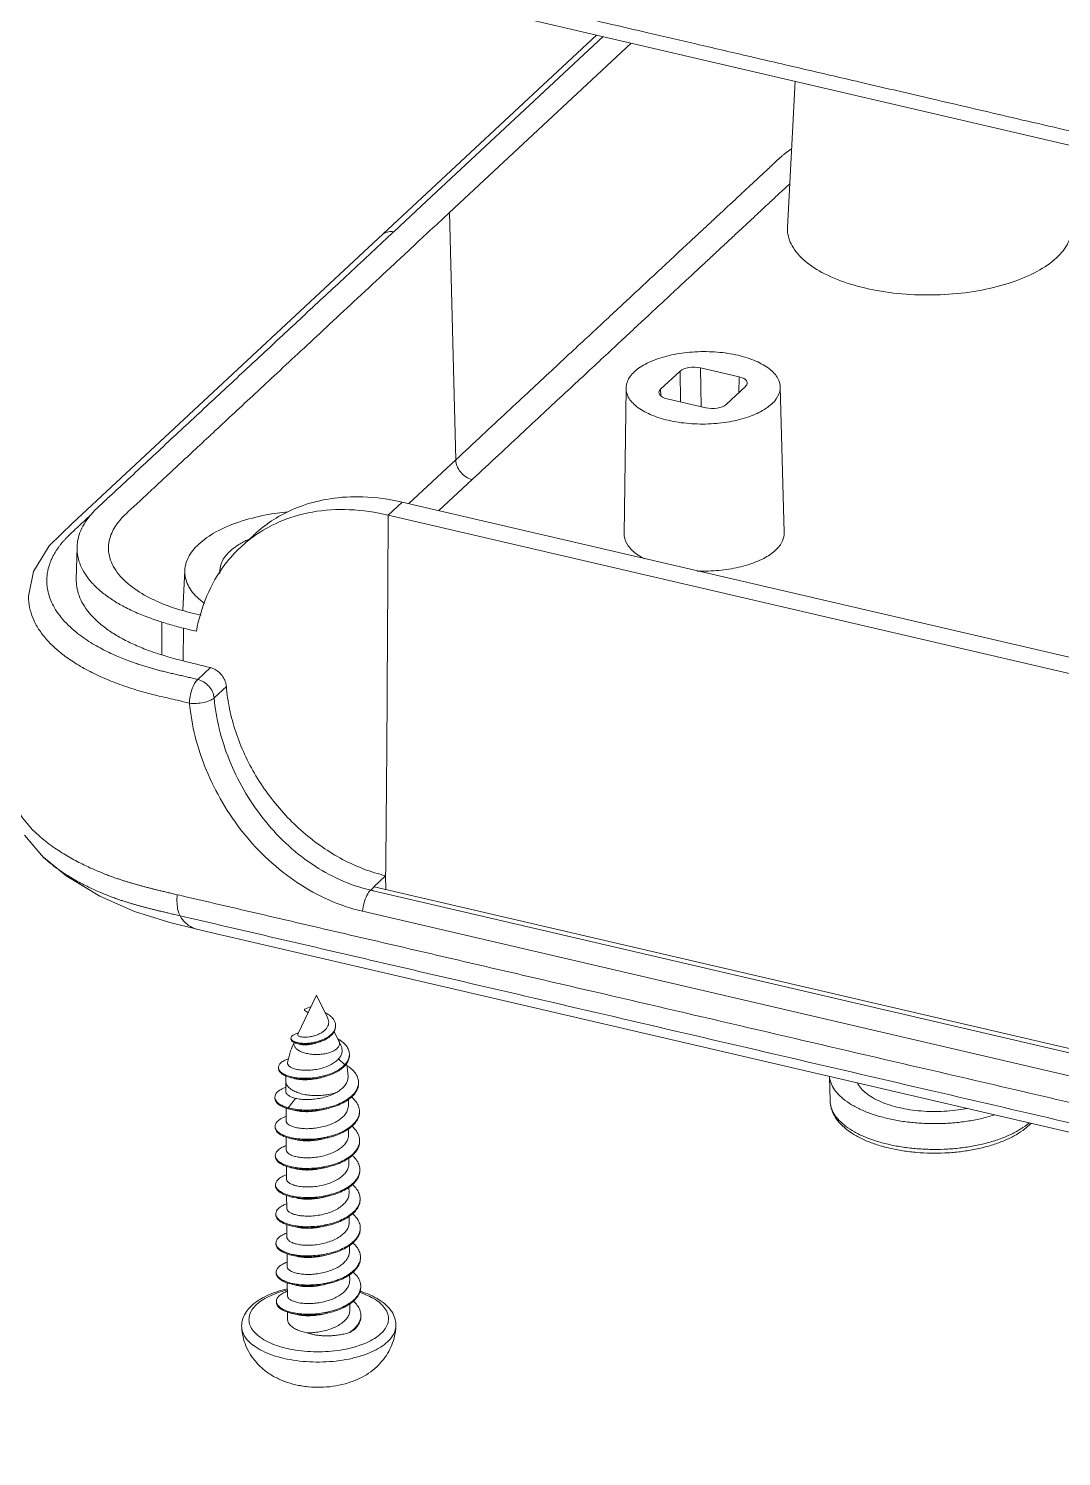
# Model space of a CAD drawing. Header units: millimetres. Extents: x 1204 to 1781, y 423 to 610.
# Drawn here: x 1312.79 to 1328.82, y 441.97 to 464.15 of the extents above; entities that cross this region are included whole.
import ezdxf

# ---------------------------------------------------------------- set-up
doc = ezdxf.new("R2010")
doc.units = ezdxf.units.MM
doc.layers.add('from', color=7, linetype='Continuous', lineweight=13)

# ---------------------------------------------------------------- blocks, each defined once
blk = doc.blocks.new('*u6')
at = {"color": 7, "linetype": 'Continuous'}
for p, q in [((-64.237, 62.803), (-5.198, 49.055)), ((-53.921, 60.401), (-68.197, 47.095)), ((-53.739, 60.359), (-58.688, 55.745)), ((-57.925, 55.568), (-52.975, 60.181)), ((-48.513, 59.142), (-48.72, 55.159)), ((-59.435, 55.049), (-58.688, 55.745)), ((-57.758, 48.824), (-57.925, 55.568)), ((-59.653, 54.846), (-59.468, 55.018)), ((-59.468, 55.018), (-59.435, 55.049)), ((-52.178, 50.747), (-51.645, 51.243)), ((-51.632, 50.403), (-51.645, 51.243)), ((-51.092, 51.331), (-50.042, 51.087)), ((-51.075, 50.273), (-51.092, 51.331)), ((-50.051, 50.652), (-50.042, 51.087)), ((-53.169, 46.809), (-53.119, 50.782)), ((-52.172, 50.574), (-52.178, 50.747)), ((-49.862, 50.828), (-50.394, 50.332)), ((-48.813, 46.841), (-48.92, 50.812)), ((-50.947, 50.244), (-51.997, 50.488)), ((-59.036, 47.633), (-57.758, 48.824)), ((-58.216, 47.441), (-57.309, 48.287)), ((-59.215, 47.674), (-59.596, 47.32)), ((-7.494, 35.63), (-59.215, 47.674)), ((-68.197, 47.095), (-68.827, 46.483)), ((-59.596, 47.32), (-7.874, 35.276)), ((-63.613, 46.446), (-63.251, 46.783)), ((-68.827, 46.483), (-69.258, 45.784)), ((-68.071, 46.445), (-68.091, 45.562)), ((-69.258, 45.784), (-69.392, 45.109)), ((-65.192, 44.723), (-65.135, 45.82)), ((-69.392, 45.108), (-69.392, 45.109)), ((-65.764, 43.511), (-65.758, 44.405)), ((-65.181, 43.346), (-65.174, 44.239)), ((-64.785, 42.842), (-64.439, 43.164)), ((-64.338, 42.337), (-64.004, 42.648)), ((-69.502, 38.597), (-68.984, 37.993)), ((-68.984, 37.993), (-68.985, 37.994)), ((-68.985, 37.994), (-68.364, 37.487)), ((-68.364, 37.487), (-67.447, 36.932)), ((-59.99, 37.191), (-59.667, 37.492)), ((-59.667, 37.492), (-59.66, 37.115)), ((-59.978, 37.189), (-60.074, 37.1)), ((-60.015, 37.086), (-60.074, 37.1)), ((-60.003, 37.083), (-60.015, 37.086)), ((-8.352, 25.056), (-60.003, 37.083)), ((-8.257, 25.145), (-59.978, 37.189)), ((-67.447, 36.932), (-66.505, 36.518)), ((-66.505, 36.518), (-65.546, 36.218)), ((-65.546, 36.218), (-64.813, 36.038)), ((-8.573, 24.479), (-60.294, 36.523)), ((-64.814, 36.038), (-3.1, 21.667)), ((-62.056, 33.172), (-61.553, 34.237)), ((-61.699, 33.926), (-61.879, 33.855)), ((-61.879, 33.855), (-61.879, 33.828)), ((-61.245, 33.609), (-61.553, 34.237)), ((-61.879, 33.828), (-61.777, 33.76)), ((-60.937, 32.982), (-61.068, 33.248)), ((-62.247, 33.065), (-62.246, 33.038)), ((-60.875, 32.844), (-60.937, 32.982)), ((-60.949, 32.501), (-60.777, 32.342)), ((-60.777, 32.342), (-60.776, 32.316)), ((-47.563, 31.357), (-47.581, 32.025)), ((-62.384, 31.611), (-62.386, 31.893)), ((-62.378, 30.816), (-62.38, 31.164)), ((-62.117, 31.425), (-62.321, 31.168)), ((-62.321, 31.168), (-62.321, 31.142)), ((-62.321, 31.142), (-62.236, 31.121)), ((-60.681, 31.226), (-60.682, 31.395)), ((-62.128, 31.096), (-62.114, 31.093)), ((-62.372, 30.022), (-62.375, 30.369)), ((-60.675, 30.431), (-60.676, 30.59)), ((-62.366, 29.228), (-62.369, 29.574)), ((-60.669, 29.637), (-60.671, 29.797)), ((-60.664, 28.843), (-60.665, 29.004)), ((-62.361, 28.433), (-62.363, 28.778)), ((-60.658, 28.048), (-60.659, 28.21)), ((-62.355, 27.639), (-62.357, 27.985)), ((-62.212, 27.943), (-62.171, 27.935)), ((-62.097, 27.917), (-61.997, 27.898)), ((-60.652, 27.254), (-60.653, 27.413)), ((-62.349, 26.844), (-62.352, 27.192)), ((-60.646, 26.46), (-60.648, 26.62)), ((-62.343, 26.05), (-62.346, 26.396)), ((-60.641, 25.665), (-60.642, 25.827)), ((-62.339, 25.405), (-62.34, 25.602)), ((-62.123, 23.623), (-62.043, 23.605)), ((-61.784, 23.567), (-61.768, 23.565))]:
    blk.add_line(p, q, dxfattribs=at)
for centre, radius, start, end in [((-61.128, 43.785), 3.641, 125.3945, 132.9954), ((-62.517, 44.661), 2.18, 117.8226, 121.6792), ((-62.34, 44.331), 2.555, 114.6257, 117.8664), ((-87.358, -47.734), 94.61, 76.21867, 76.43923), ((-89.268, -56.45), 102.662, 76.00435, 76.4305), ((-61.86, 32.483), 0.746, 103.916, 105.9081), ((-61.293, 33.409), 0.263, 353.7759, 0.4466), ((-61.468, 32.171), 1.009, 56.7616, 60.4837), ((-61.253, 32.782), 0.648, 315.7344, 317.2738), ((-61.232, 32.737), 0.621, 317.269, 319.2281), ((-63.202, 31.888), 2.516, 3.0777, 11.0499), ((-60.993, 32.623), 0.34, 355.9211, 0.3635), ((-59.863, 31.911), 2.523, 177.2427, 180.4133), ((-61.948, 33.225), 1.247, 256.9768, 257.3746), ((-61.931, 33.307), 1.331, 257.3982, 260.2354), ((-61.828, 33.859), 1.882, 284.4451, 285.172), ((-60.776, 31.857), 0.372, 356.4598, 0.4842), ((-62.541, 31.455), 0.141, 179.9163, 190.192), ((-61.967, 32.381), 1.288, 253.6566, 254.0673), ((-61.967, 32.409), 1.29, 254.0663, 254.3257), ((-61.94, 32.51), 1.394, 254.3709, 257.9668), ((-61.801, 33.446), 2.338, 280.6508, 283.0327), ((-60.773, 31.073), 0.393, 356.5035, 0.3308), ((-61.875, 31.991), 1.677, 257.9586, 261.9893), ((-61.792, 32.668), 2.355, 280.5205, 282.9984), ((-61.846, 32.179), 1.867, 261.9238, 262.0977), ((-60.769, 30.278), 0.395, 356.5655, 0.3872), ((-61.785, 31.872), 2.353, 280.504, 282.9866), ((-61.869, 31.195), 1.674, 257.9323, 261.9656), ((-60.757, 29.483), 0.388, 353.1751, 0.4798), ((-61.861, 30.412), 1.687, 258.0358, 261.9285), ((-61.78, 31.081), 2.358, 280.4923, 282.9701), ((-60.744, 28.689), 0.381, 356.5531, 0.5015), ((-61.848, 29.665), 1.734, 259.2563, 261.8737), ((-61.778, 30.306), 2.376, 280.5581, 282.9485), ((-60.743, 27.895), 0.386, 356.4771, 0.3525), ((-61.77, 29.497), 2.362, 280.533, 282.9422), ((-60.746, 27.101), 0.395, 356.5643, 0.3871), ((-62.485, 26.691), 0.163, 180.7249, 198.2109), ((-61.875, 27.876), 1.53, 257.1649, 257.8745), ((-61.846, 28.019), 1.676, 257.9282, 261.956), ((-61.762, 28.694), 2.354, 280.5014, 282.9837), ((-60.727, 26.305), 0.382, 356.2707, 0.5018), ((-61.838, 27.235), 1.687, 258.0185, 261.9064), ((-61.761, 27.922), 2.375, 280.5567, 282.9483), ((-60.727, 25.512), 0.388, 356.4786, 0.3409), ((-63.132, 25.213), 0.455, 183.193, 187.701), ((-61.545, 26.466), 1.451, 256.9103, 259.4785), ((-61.085, 25.745), 0.822, 314.0059, 314.2663), ((-61.695, 27.429), 2.894, 253.1777, 256.9398), ((-61.58, 25.964), 2.404, 249.813, 256.96)]:
    blk.add_arc(centre, radius, start, end, dxfattribs=at)
for centre, major_axis, ratio, start_param, end_param in [((-51.278, 51.158), (0.412, 0.003), 0.470141, 1.098141, 2.668633), ((-50.229, 50.914), (0.412, 0.003), 0.469909, 5.810251, 7.380743), ((-51.811, 50.662), (0.412, 0.003), 0.469909, 2.668658, 4.23915), ((-50.761, 50.417), (0.412, 0.003), 0.470141, -2.043451, -0.47296), ((-60.07, 41.547), (-3.504, 3.568), 0.773243, -4.027639, -4.02502)]:
    blk.add_ellipse(centre, major_axis=major_axis, ratio=ratio, start_param=start_param, end_param=end_param, dxfattribs=at)
for points, start_tangent, end_tangent in [([(-35.278, 56.446), (-37.942, 57.067), (-40.464, 57.654), (-42.745, 58.185), (-44.791, 58.662), (-46.636, 59.091), (-48.309, 59.481), (-49.83, 59.835), (-51.218, 60.158), (-52.487, 60.454), (-53.65, 60.725), (-54.717, 60.973), (-55.699, 61.202), (-56.603, 61.412), (-57.437, 61.607), (-58.205, 61.785), (-58.915, 61.951), (-59.571, 62.104), (-60.18, 62.245), (-60.746, 62.377), (-61.273, 62.5), (-61.763, 62.614), (-62.218, 62.72), (-62.639, 62.818), (-63.03, 62.909), (-63.395, 62.994), (-63.734, 63.073), (-64.048, 63.146), (-64.338, 63.213), (-64.604, 63.276), (-64.85, 63.333), (-65.08, 63.386), (-65.294, 63.436), (-65.497, 63.483), (-65.69, 63.528), (-65.87, 63.57), (-66.038, 63.609), (-66.194, 63.646), (-66.345, 63.681), (-66.497, 63.716), (-66.652, 63.752), (-66.809, 63.789), (-66.968, 63.827), (-67.131, 63.867), (-67.294, 63.91), (-67.45, 63.953), (-67.601, 63.997), (-67.753, 64.044), (-67.91, 64.094), (-68.08, 64.151), (-68.27, 64.219), (-68.482, 64.3), (-68.715, 64.395), (-68.966, 64.506), (-69.228, 64.633), (-69.497, 64.776), (-69.774, 64.94), (-70.06, 65.13), (-70.351, 65.352), (-70.636, 65.608), (-70.89, 65.888), (-71.091, 66.165), (-71.235, 66.424), (-71.333, 66.662), (-71.363, 66.757)], (-0.973942, 0.226795), (-0.27907, 0.960271)), ([(-57.758, 48.824), (-57.03, 49.503), (-56.355, 50.132), (-55.729, 50.715), (-55.151, 51.254), (-54.615, 51.754), (-54.117, 52.217), (-53.655, 52.648), (-53.225, 53.048), (-52.828, 53.419), (-52.458, 53.763), (-52.115, 54.083), (-51.798, 54.379), (-51.504, 54.653), (-51.231, 54.908), (-50.973, 55.148), (-50.718, 55.386), (-50.474, 55.613), (-50.251, 55.821), (-50.05, 56.008), (-49.874, 56.172), (-49.718, 56.318), (-49.578, 56.448), (-49.453, 56.564), (-49.34, 56.67), (-49.238, 56.764), (-49.147, 56.85), (-49.065, 56.927), (-48.99, 56.996), (-48.921, 57.06), (-48.853, 57.12), (-48.784, 57.176), (-48.717, 57.227), (-48.657, 57.269), (-48.609, 57.302)], (0.731534, 0.681805), (0.832609, 0.553862)), ([(-57.309, 48.287), (-56.581, 48.965), (-55.906, 49.594), (-55.281, 50.177), (-54.702, 50.717), (-54.166, 51.216), (-53.668, 51.68), (-53.206, 52.11), (-52.777, 52.511), (-52.379, 52.882), (-52.009, 53.226), (-51.667, 53.546), (-51.349, 53.841), (-51.055, 54.116), (-50.782, 54.37), (-50.524, 54.61), (-50.269, 54.848), (-50.025, 55.075), (-49.802, 55.284), (-49.601, 55.47), (-49.425, 55.635), (-49.269, 55.78), (-49.129, 55.91), (-49.004, 56.027), (-48.891, 56.132), (-48.789, 56.227), (-48.698, 56.313), (-48.658, 56.35)], (0.731534, 0.681805), (0.729388, 0.6841)), ([(-67.215, 46.398), (-67.163, 46.738), (-66.977, 47.088), (-66.706, 47.384), (-66.382, 47.685), (-66.03, 48.013), (-65.648, 48.369), (-65.234, 48.755), (-64.788, 49.171), (-64.305, 49.621), (-63.786, 50.105), (-63.226, 50.626), (-62.624, 51.187), (-61.976, 51.791), (-61.279, 52.441), (-60.53, 53.14), (-59.723, 53.891), (-58.857, 54.699), (-57.925, 55.568)], (-0.023048, 0.999734), (0.731534, 0.681805)), ([(-59.76, 54.96), (-59.734, 54.981), (-59.591, 55.042), (-59.449, 55.041)], (0.729498, 0.683983), (0.98521, -0.171352)), ([(-41.397, 54.332), (-41.916, 53.965), (-42.607, 53.665), (-43.425, 53.452), (-44.332, 53.336), (-45.261, 53.325), (-46.175, 53.419), (-47.003, 53.612), (-47.713, 53.896), (-48.252, 54.249), (-48.596, 54.656), (-48.721, 55.089), (-48.72, 55.159)], (-0.731534, -0.681805), (0.05591, 0.998436)), ([(-40.979, 55.215), (-40.978, 55.184), (-41.078, 54.746), (-41.397, 54.332)], (0.068305, -0.997664), (-0.731534, -0.681805)), ([(-68.071, 46.445), (-68.056, 46.605), (-67.993, 46.842), (-67.879, 47.076), (-67.719, 47.302), (-67.622, 47.412), (-67.506, 47.527), (-67.238, 47.777), (-66.959, 48.036), (-66.409, 48.549), (-65.857, 49.064), (-65.306, 49.578), (-64.203, 50.605), (-63.1, 51.633), (-61.997, 52.661), (-60.894, 53.689), (-59.653, 54.846)], (0.022761, 0.999741), (0.731534, 0.681805)), ([(-50.069, 51.673), (-50.635, 51.76), (-51.234, 51.768), (-51.811, 51.697), (-52.33, 51.551), (-52.737, 51.346), (-53.009, 51.092), (-53.118, 50.817), (-53.119, 50.782)], (-0.973942, 0.226795), (-0.003104, -0.999995)), ([(-48.92, 50.811), (-48.982, 51.039), (-49.207, 51.296), (-49.581, 51.515), (-50.069, 51.673)], (-0.036969, 0.999316), (-0.973942, 0.226795)), ([(-53.119, 50.782), (-53.057, 50.537), (-52.832, 50.279), (-52.458, 50.061), (-51.97, 49.902)], (-0.003104, -0.999995), (0.973942, -0.226795)), ([(-51.97, 49.902), (-51.404, 49.815), (-50.805, 49.807), (-50.228, 49.878), (-49.709, 50.024), (-49.302, 50.229), (-49.03, 50.483), (-48.921, 50.758), (-48.92, 50.811)], (0.973942, -0.226795), (-0.036969, 0.999316)), ([(-57.309, 48.287), (-57.478, 48.359), (-57.622, 48.486), (-57.72, 48.649), (-57.758, 48.824)], (-0.973942, 0.226795), (-0.02476, 0.999693)), ([(-63.253, 46.782), (-63.016, 46.984), (-62.515, 47.315), (-61.911, 47.583), (-61.181, 47.764), (-60.286, 47.817), (-59.215, 47.674)], (0.731183, 0.682181), (0.973942, -0.226799)), ([(-63.237, 46.753), (-62.582, 47.124), (-61.662, 47.402), (-60.648, 47.466), (-59.596, 47.32)], (0.815159, 0.579237), (0.973941, -0.2268)), ([(-64.785, 42.842), (-64.927, 42.875), (-65.061, 42.906), (-65.194, 42.937), (-65.33, 42.968), (-65.465, 42.999), (-65.598, 43.031), (-65.73, 43.063), (-65.859, 43.095), (-65.984, 43.129), (-66.105, 43.163), (-66.225, 43.199), (-66.347, 43.238), (-66.478, 43.282), (-66.622, 43.333), (-66.783, 43.394), (-66.96, 43.467), (-67.151, 43.552), (-67.346, 43.648), (-67.544, 43.755), (-67.746, 43.877), (-67.951, 44.017), (-68.157, 44.18), (-68.36, 44.37), (-68.544, 44.582), (-68.687, 44.795), (-68.785, 44.994), (-68.848, 45.179), (-68.883, 45.35), (-68.895, 45.509), (-68.889, 45.657), (-68.869, 45.791), (-68.84, 45.913), (-68.803, 46.023), (-68.761, 46.124), (-68.717, 46.215), (-68.671, 46.297), (-68.625, 46.37), (-68.578, 46.437), (-68.531, 46.501), (-68.481, 46.564), (-68.426, 46.627), (-68.369, 46.69), (-68.308, 46.751), (-68.246, 46.811), (-68.177, 46.876), (-68.098, 46.95), (-68.006, 47.035), (-67.903, 47.13), (-67.794, 47.232), (-67.712, 47.309)], (-0.973838, 0.227243), (0.730719, 0.682678)), ([(-62.326, 47.409), (-62.922, 47.323), (-63.664, 47.129), (-64.288, 46.859), (-64.757, 46.527)], (-0.995038, -0.099499), (-0.731534, -0.681805)), ([(-59.667, 37.492), (-59.636, 40.766), (-59.616, 44.043), (-59.596, 47.32)], (0.011477, 0.999934), (0.006109, 0.999981)), ([(-53.169, 46.809), (-53.166, 46.749), (-53.061, 46.485), (-52.817, 46.247), (-52.62, 46.127)], (-0.020608, -0.999788), (0.885727, -0.464207)), ([(-51.182, 45.795), (-50.871, 45.794), (-50.316, 45.846), (-49.8, 45.965), (-49.37, 46.14), (-49.048, 46.363), (-48.859, 46.617), (-48.813, 46.841)], (0.999362, -0.035712), (-0.018952, 0.99982)), ([(-65.758, 44.405), (-66.093, 44.517), (-66.478, 44.672), (-66.826, 44.843), (-67.137, 45.029), (-67.408, 45.23), (-67.634, 45.442), (-67.816, 45.664), (-67.949, 45.893), (-68.035, 46.128), (-68.07, 46.367), (-68.071, 46.445)], (-0.956056, 0.293184), (0.022761, 0.999741)), ([(-64.691, 44.588), (-65.011, 44.666), (-65.593, 44.847), (-66.167, 45.104), (-66.685, 45.452), (-67.055, 45.877), (-67.21, 46.328), (-67.215, 46.398)], (-0.9744, 0.224821), (-0.023048, 0.999734)), ([(-64.757, 46.527), (-65.046, 46.152), (-65.135, 45.82)], (-0.731534, -0.681805), (-0.055962, -0.998433)), ([(-64.82, 44.153), (-64.534, 45.12), (-64.043, 45.97), (-63.611, 46.448)], (0.177533, 0.984115), (0.73166, 0.681669)), ([(-64.183, 45.73), (-64.131, 46.033), (-63.91, 46.329)], (-0.092832, 0.995682), (0.731534, 0.681805)), ([(-63.91, 46.329), (-63.662, 46.517)], (0.731534, 0.681805), (0.850349, 0.526219)), ([(-68.091, 45.562), (-68.09, 45.484), (-68.054, 45.244), (-67.968, 45.008), (-67.834, 44.778), (-67.652, 44.555), (-67.424, 44.342), (-67.152, 44.14), (-66.839, 43.952), (-66.49, 43.78), (-66.103, 43.624), (-65.764, 43.511)], (-0.022498, -0.999747), (0.956243, -0.292573)), ([(-65.135, 45.82), (-65.136, 45.757), (-65.023, 45.365), (-64.713, 44.998), (-64.601, 44.909)], (-0.055962, -0.998433), (0.802019, -0.597299)), ([(-65.008, 42.196), (-65.338, 42.273), (-65.831, 42.388), (-66.112, 42.457), (-66.385, 42.533), (-66.906, 42.704), (-67.388, 42.898), (-67.826, 43.113), (-68.217, 43.348), (-68.557, 43.6), (-68.842, 43.867), (-69.07, 44.146), (-69.238, 44.434), (-69.345, 44.729), (-69.39, 45.028), (-69.392, 45.108)], (-0.973837, 0.227246), (0.010043, 0.99995)), ([(-65.758, 44.405), (-65.569, 44.346), (-65.374, 44.29), (-65.174, 44.239)], (0.949487, -0.313807), (0.972133, -0.234432)), ([(-65.181, 43.346), (-65.38, 43.397), (-65.575, 43.452), (-65.764, 43.511)], (-0.972134, 0.234427), (-0.949539, 0.31365)), ([(-64.785, 42.842), (-64.871, 42.729), (-64.943, 42.567), (-64.991, 42.38), (-65.008, 42.196)], (-0.704182, -0.71002), (0.040142, -0.999194)), ([(-64.338, 42.337), (-64.384, 42.504), (-64.483, 42.656), (-64.624, 42.774), (-64.785, 42.842)], (-0.096915, 0.995293), (-0.973942, 0.226795)), ([(-64.439, 43.164), (-64.311, 43.113), (-64.195, 43.027), (-64.1, 42.914), (-64.034, 42.784), (-64.004, 42.648)], (0.970364, -0.241647), (0.08134, -0.996686)), ([(-64.004, 42.648), (-63.915, 42.032), (-63.749, 41.413), (-63.508, 40.805), (-63.198, 40.216), (-62.824, 39.659), (-62.394, 39.144), (-61.914, 38.679), (-61.393, 38.275), (-60.839, 37.937), (-60.261, 37.675), (-59.667, 37.492)], (0.08134, -0.996686), (0.973335, -0.229388)), ([(-65.008, 42.196), (-64.821, 42.188), (-64.628, 42.211), (-64.459, 42.264), (-64.338, 42.337)], (0.98356, -0.180583), (0.770203, 0.637798)), ([(-60.294, 36.523), (-61.212, 36.831), (-62.064, 37.299), (-62.848, 37.915), (-63.538, 38.655), (-64.11, 39.487), (-64.552, 40.375), (-64.853, 41.287), (-65.008, 42.196)], (-0.973898, 0.226985), (-0.089958, 0.995946)), ([(-60.074, 37.1), (-60.907, 37.381), (-61.68, 37.812), (-62.389, 38.381), (-63.012, 39.065), (-63.529, 39.834), (-63.927, 40.655), (-64.198, 41.497), (-64.338, 42.337)], (-0.973914, 0.226915), (-0.087989, 0.996121)), ([(-65.343, 36.974), (-65.484, 37.007), (-65.612, 37.037), (-65.729, 37.065), (-65.834, 37.09), (-65.93, 37.114), (-66.024, 37.137), (-66.118, 37.162), (-66.213, 37.187), (-66.31, 37.213), (-66.408, 37.24), (-66.504, 37.267), (-66.599, 37.294), (-66.691, 37.322), (-66.782, 37.35), (-66.873, 37.38), (-66.969, 37.412), (-67.073, 37.448), (-67.188, 37.49), (-67.314, 37.539), (-67.453, 37.595), (-67.602, 37.658), (-67.762, 37.73), (-67.932, 37.812), (-68.11, 37.903), (-68.294, 38.005), (-68.482, 38.118), (-68.676, 38.245), (-68.875, 38.389), (-69.079, 38.556), (-69.28, 38.746), (-69.468, 38.957), (-69.634, 39.188), (-69.767, 39.43), (-69.858, 39.667), (-69.907, 39.882), (-69.926, 40.07), (-69.924, 40.227)], (-0.973569, 0.228393), (0.063632, 0.997973)), ([(-65.267, 36.402), (-65.408, 36.434), (-65.538, 36.464), (-65.656, 36.491), (-65.763, 36.517), (-65.861, 36.54), (-65.956, 36.564), (-66.05, 36.588), (-66.144, 36.612), (-66.236, 36.636), (-66.327, 36.661), (-66.417, 36.685), (-66.508, 36.71), (-66.598, 36.736), (-66.687, 36.763), (-66.776, 36.791), (-66.868, 36.821), (-66.969, 36.856), (-67.081, 36.896), (-67.203, 36.942), (-67.337, 36.996), (-67.481, 37.057), (-67.635, 37.126), (-67.798, 37.204), (-67.969, 37.291), (-68.145, 37.388), (-68.326, 37.495), (-68.512, 37.617), (-68.703, 37.756), (-68.898, 37.916), (-68.984, 37.993)], (-0.973817, 0.227332), (-0.729911, 0.683542)), ([(-65.267, 36.402), (-65.322, 36.55), (-65.348, 36.746), (-65.343, 36.974)], (-0.490403, 0.871496), (0.084227, 0.996447)), ([(-3.635, 22.605), (-3.907, 22.668), (-4.894, 22.898), (-5.88, 23.128), (-6.867, 23.357), (-8.84, 23.817), (-10.813, 24.276), (-12.786, 24.736), (-14.759, 25.195), (-18.705, 26.114), (-22.651, 27.033), (-26.597, 27.952), (-34.489, 29.79), (-42.381, 31.627), (-46.327, 32.546), (-50.273, 33.465), (-54.219, 34.384), (-56.192, 34.843), (-58.165, 35.303), (-60.138, 35.762), (-62.111, 36.222), (-63.098, 36.452), (-64.084, 36.681), (-65.071, 36.911), (-65.343, 36.974)], (-0.973971, 0.226672), (-0.973914, 0.226919)), ([(-60.294, 36.523), (-60.255, 36.75), (-60.176, 36.957), (-60.074, 37.1)], (0.072496, 0.997369), (0.73153, 0.68181)), ([(-65.267, 36.402), (-65.117, 36.205), (-64.937, 36.081), (-64.814, 36.038)], (0.491304, -0.870988), (0.973062, -0.230543)), ([(-3.558, 22.032), (-5.486, 22.481), (-7.415, 22.93), (-11.271, 23.828), (-15.128, 24.726), (-18.985, 25.624), (-26.699, 27.421), (-30.556, 28.319), (-34.413, 29.217), (-42.126, 31.013), (-49.84, 32.809), (-53.697, 33.708), (-57.554, 34.606), (-59.482, 35.055), (-61.411, 35.504), (-62.375, 35.728), (-63.339, 35.953), (-65.267, 36.402)], (-0.974102, 0.226109), (-0.973782, 0.227481)), ([(-61.245, 33.609), (-61.229, 33.571), (-61.218, 33.503), (-61.227, 33.433), (-61.256, 33.364), (-61.307, 33.299), (-61.374, 33.241), (-61.456, 33.191), (-61.55, 33.149), (-61.65, 33.119), (-61.747, 33.1)], (0.439723, -0.898133), (-0.990455, -0.137835)), ([(-61.03, 33.412), (-61.034, 33.456), (-61.058, 33.529), (-61.1, 33.597), (-61.159, 33.66), (-61.231, 33.715), (-61.312, 33.762), (-61.322, 33.767)], (-0.007621, 0.999971), (-0.898085, 0.439823)), ([(-62.065, 33.2), (-62.112, 33.185), (-62.186, 33.149), (-62.231, 33.108), (-62.247, 33.066), (-62.247, 33.065)], (-0.961592, -0.274483), (0.015904, -0.999874)), ([(-61.747, 33.1), (-61.838, 33.092), (-61.92, 33.094), (-61.985, 33.105), (-62.031, 33.123), (-62.055, 33.145), (-62.057, 33.17), (-62.056, 33.172)], (-0.990455, -0.137835), (0.365864, 0.930668)), ([(-61.47, 32.988), (-61.448, 32.995), (-61.336, 33.041), (-61.237, 33.097), (-61.155, 33.161), (-61.092, 33.231), (-61.051, 33.305), (-61.031, 33.381)], (0.949957, 0.312381), (0.108628, 0.994082)), ([(-61.463, 32.963), (-61.448, 32.969), (-61.336, 33.015), (-61.237, 33.071), (-61.155, 33.135), (-61.092, 33.205), (-61.051, 33.279), (-61.031, 33.354), (-61.03, 33.385)], (0.948044, 0.318138), (-0.007621, 0.999971)), ([(-62.161, 32.948), (-62.254, 32.716), (-62.33, 32.44), (-62.337, 32.403)], (-0.416886, -0.908959), (-0.195229, -0.980758)), ([(-62.247, 33.065), (-62.233, 33.026)], (0.015904, -0.999874), (0.562316, -0.826922)), ([(-62.246, 33.038), (-62.233, 32.999), (-62.192, 32.962), (-62.162, 32.947)], (0.015904, -0.999874), (0.90726, -0.42057)), ([(-62.233, 33.026), (-62.192, 32.989), (-62.126, 32.959), (-62.102, 32.951)], (0.562316, -0.826922), (0.961476, -0.27489)), ([(-62.159, 32.947), (-62.165, 32.915), (-62.152, 32.85), (-62.108, 32.788), (-62.037, 32.732), (-61.94, 32.686), (-61.824, 32.651)], (-0.268784, -0.963201), (0.973942, -0.226795)), ([(-62.162, 32.947), (-62.126, 32.932), (-62.108, 32.926)], (0.90726, -0.42057), (0.957865, -0.287219)), ([(-62.108, 32.926), (-62.038, 32.91), (-61.934, 32.898), (-61.817, 32.898), (-61.694, 32.909), (-61.569, 32.933), (-61.463, 32.963)], (0.957865, -0.287219), (0.948044, 0.318138)), ([(-62.102, 32.951), (-62.038, 32.937), (-61.934, 32.925), (-61.817, 32.924), (-61.694, 32.936), (-61.569, 32.96), (-61.47, 32.988)], (0.961476, -0.27489), (0.949957, 0.312381)), ([(-62.054, 32.91), (-61.987, 32.894), (-61.892, 32.885), (-61.783, 32.888), (-61.666, 32.904), (-61.548, 32.934), (-61.487, 32.955)], (0.950059, -0.312071), (0.934252, 0.356613)), ([(-60.937, 32.982), (-60.927, 32.955), (-60.925, 32.885), (-60.959, 32.816), (-61.027, 32.753), (-61.125, 32.699), (-61.247, 32.658), (-61.386, 32.631), (-61.535, 32.621), (-61.684, 32.627), (-61.824, 32.651)], (0.441006, -0.897504), (-0.973942, 0.226795)), ([(-60.875, 32.844), (-60.855, 32.77), (-60.856, 32.678), (-60.888, 32.588), (-60.949, 32.501)], (0.382683, -0.92388), (-0.665711, -0.74621)), ([(-60.653, 32.626), (-60.656, 32.668), (-60.688, 32.776), (-60.755, 32.877), (-60.851, 32.97), (-60.915, 33.016)], (-0.006411, 0.999979), (-0.83596, 0.548791)), ([(-62.313, 32.506), (-62.36, 32.488), (-62.47, 32.431), (-62.544, 32.366), (-62.581, 32.297), (-62.585, 32.264)], (-0.943331, -0.331854), (0.008495, -0.999964)), ([(-61.888, 32.191), (-62.027, 32.204), (-62.147, 32.23), (-62.242, 32.269), (-62.306, 32.315), (-62.337, 32.367), (-62.337, 32.403)], (-0.99924, 0.038969), (0.182901, 0.983131)), ([(-60.949, 32.501), (-61.038, 32.42), (-61.153, 32.347), (-61.287, 32.287), (-61.432, 32.241), (-61.584, 32.209), (-61.74, 32.193), (-61.888, 32.191)], (-0.665711, -0.74621), (-0.99924, 0.038969)), ([(-61.353, 32.01), (-61.335, 32.015), (-61.164, 32.071), (-61.011, 32.141), (-60.88, 32.223), (-60.776, 32.316)], (0.967658, 0.252265), (0.678429, 0.734666)), ([(-61.335, 32.042), (-61.164, 32.098), (-61.011, 32.168), (-60.88, 32.25), (-60.789, 32.329)], (0.965141, 0.26173), (0.697921, 0.716175)), ([(-60.777, 32.342), (-60.7, 32.447), (-60.659, 32.557), (-60.654, 32.599)], (0.678429, 0.734666), (0.071078, 0.997471)), ([(-60.762, 32.331), (-60.7, 32.421), (-60.659, 32.531), (-60.653, 32.599)], (0.652916, 0.757431), (-0.006411, 0.999979)), ([(-60.404, 31.86), (-60.42, 31.969), (-60.477, 32.09), (-60.572, 32.204), (-60.702, 32.307), (-60.725, 32.322)], (-0.008309, 0.999965), (-0.844996, 0.534772)), ([(-62.585, 32.264), (-62.579, 32.227)], (0.008495, -0.999964), (0.279338, -0.960193)), ([(-62.585, 32.238), (-62.579, 32.201), (-62.54, 32.134), (-62.465, 32.073), (-62.357, 32.021), (-62.237, 31.985)], (0.008495, -0.999964), (0.972828, -0.231528)), ([(-62.579, 32.227), (-62.54, 32.161), (-62.465, 32.1), (-62.357, 32.048), (-62.229, 32.01)], (0.279338, -0.960193), (0.974275, -0.225362)), ([(-62.237, 31.985), (-62.221, 31.982), (-62.062, 31.956), (-61.888, 31.945), (-61.704, 31.952), (-61.517, 31.975), (-61.353, 32.01)], (0.972828, -0.231528), (0.967658, 0.252265)), ([(-62.161, 31.966), (-62.07, 31.948), (-61.926, 31.934), (-61.767, 31.936), (-61.599, 31.954), (-61.431, 31.989), (-61.401, 31.997)], (0.967833, -0.251592), (0.962477, 0.271364)), ([(-62.156, 31.995), (-62.063, 31.982), (-61.888, 31.972), (-61.704, 31.978), (-61.517, 32.002), (-61.358, 32.036)], (0.98544, -0.170023), (0.968384, 0.249465)), ([(-60.689, 32.023), (-60.692, 31.964), (-60.722, 31.861), (-60.784, 31.765), (-60.874, 31.676), (-60.99, 31.596)], (0.053137, -0.998587), (-0.86264, -0.505819)), ([(-47.58, 32.023), (-47.552, 31.887), (-47.468, 31.705), (-47.333, 31.531), (-47.148, 31.368), (-46.917, 31.218), (-46.644, 31.085), (-46.335, 30.97), (-45.995, 30.877)], (0.094444, -0.99553), (0.973942, -0.226795)), ([(-62.385, 31.728), (-62.512, 31.671), (-62.611, 31.6), (-62.668, 31.523), (-62.682, 31.456)], (-0.940751, -0.339098), (-0.000496, -1)), ([(-60.99, 31.596), (-61.134, 31.55), (-61.295, 31.518), (-61.465, 31.502), (-61.639, 31.502), (-61.808, 31.519), (-61.966, 31.553), (-62.106, 31.6), (-62.222, 31.66), (-62.31, 31.73), (-62.365, 31.807), (-62.386, 31.888), (-62.386, 31.893)], (-0.928693, -0.37085), (-0.005501, 0.999985)), ([(-62.117, 31.425), (-62.223, 31.458), (-62.305, 31.499), (-62.359, 31.546), (-62.382, 31.597), (-62.384, 31.611)], (-0.974067, 0.22626), (0.004052, 0.999992)), ([(-60.99, 31.596), (-61.136, 31.524), (-61.298, 31.466), (-61.471, 31.425), (-61.647, 31.401), (-61.818, 31.393), (-61.977, 31.402), (-62.117, 31.425)], (-0.86264, -0.505819), (-0.974067, 0.22626)), ([(-61.274, 31.168), (-61.098, 31.216), (-60.906, 31.29), (-60.738, 31.38), (-60.599, 31.483), (-60.495, 31.597), (-60.429, 31.719), (-60.405, 31.834)], (0.974215, 0.225621), (0.06169, 0.998095)), ([(-61.267, 31.143), (-61.098, 31.19), (-60.906, 31.263), (-60.738, 31.353), (-60.599, 31.457), (-60.495, 31.571), (-60.429, 31.692), (-60.404, 31.817), (-60.404, 31.834)], (0.973546, 0.22849), (-0.008309, 0.999965)), ([(-46.823, 31.848), (-46.817, 31.838), (-46.72, 31.698), (-46.581, 31.566), (-46.403, 31.446), (-46.191, 31.338), (-45.947, 31.247), (-45.678, 31.172)], (0.453701, -0.891154), (0.973942, -0.226795)), ([(-62.682, 31.429), (-62.682, 31.416), (-62.652, 31.336), (-62.58, 31.262), (-62.468, 31.196), (-62.33, 31.144)], (-0.000496, -1), (0.959587, -0.281413)), ([(-62.68, 31.43), (-62.652, 31.363), (-62.58, 31.288), (-62.468, 31.222), (-62.321, 31.168)], (0.175985, -0.984393), (0.961579, -0.274527)), ([(-62.236, 31.121), (-62.147, 31.104), (-61.952, 31.083), (-61.741, 31.08), (-61.523, 31.097), (-61.306, 31.134), (-61.267, 31.143)], (0.977037, -0.21307), (0.973546, 0.22849)), ([(-62.23, 31.146), (-62.148, 31.13), (-62.125, 31.127)], (0.977862, -0.209249), (0.9893, -0.145894)), ([(-62.125, 31.127), (-61.952, 31.109), (-61.742, 31.107), (-61.524, 31.124), (-61.369, 31.148)], (0.9893, -0.145894), (0.982745, 0.184965)), ([(-60.681, 31.226), (-60.692, 31.137), (-60.74, 31.029), (-60.821, 30.929), (-60.932, 30.839), (-61.072, 30.759), (-61.23, 30.694), (-61.4, 30.646), (-61.575, 30.615), (-61.749, 30.6), (-61.914, 30.603)], (0.00603, -0.999982), (-0.997819, 0.066006)), ([(-60.38, 31.075), (-60.381, 31.108), (-60.415, 31.237), (-60.492, 31.36), (-60.593, 31.463)], (-0.00588, 0.999983), (-0.764456, 0.644676)), ([(-47.563, 31.357), (-47.533, 31.178), (-47.45, 30.998), (-47.315, 30.825), (-47.131, 30.662), (-46.901, 30.513), (-46.629, 30.38), (-46.322, 30.267), (-45.984, 30.174)], (0.027184, -0.99963), (0.973942, -0.226795)), ([(-47.563, 31.357), (-47.533, 31.16), (-47.451, 30.963), (-47.313, 30.769), (-47.121, 30.587), (-46.88, 30.423), (-46.598, 30.28), (-46.282, 30.161), (-45.938, 30.066)], (0.027004, -0.999635), (0.973942, -0.226795)), ([(-43.831, 31.151), (-43.852, 31.147), (-44.15, 31.1), (-44.46, 31.072), (-44.773, 31.066), (-45.085, 31.081), (-45.389, 31.117), (-45.678, 31.172)], (-0.980027, -0.198866), (-0.973942, 0.226795)), ([(-62.379, 30.934), (-62.398, 30.927), (-62.527, 30.864), (-62.618, 30.792), (-62.668, 30.714), (-62.677, 30.661)], (-0.940437, -0.339967), (0.000836, -1)), ([(-61.914, 30.603), (-62.054, 30.619), (-62.174, 30.648), (-62.269, 30.687), (-62.336, 30.733), (-62.372, 30.785), (-62.378, 30.816)], (-0.997819, 0.066006), (-0.013631, 0.999907)), ([(-62.114, 31.093), (-62.053, 31.081), (-61.987, 31.071), (-61.917, 31.065)], (0.974067, -0.22626), (0.997904, -0.064713)), ([(-61.917, 31.065), (-61.752, 31.063), (-61.577, 31.078), (-61.402, 31.11), (-61.364, 31.119)], (0.997904, -0.064713), (0.968584, 0.248686)), ([(-61.262, 30.373), (-61.236, 30.379), (-61.026, 30.442), (-60.835, 30.523), (-60.67, 30.62), (-60.538, 30.73), (-60.444, 30.851), (-60.391, 30.978), (-60.381, 31.049)], (0.974346, 0.225056), (0.06089, 0.998144)), ([(-61.257, 30.348), (-61.236, 30.353), (-61.026, 30.415), (-60.835, 30.496), (-60.67, 30.593), (-60.538, 30.704), (-60.444, 30.825), (-60.391, 30.952), (-60.38, 31.049)], (0.973876, 0.227078), (-0.00588, 0.999983)), ([(-43.077, 30.974), (-43.327, 30.903), (-43.688, 30.825), (-44.069, 30.771), (-44.46, 30.742), (-44.856, 30.738), (-45.249, 30.76), (-45.631, 30.806), (-45.995, 30.877)], (-0.952914, -0.303242), (-0.973942, 0.226795)), ([(-45.984, 30.174), (-45.621, 30.103), (-45.241, 30.057), (-44.85, 30.036), (-44.456, 30.039), (-44.066, 30.068), (-43.688, 30.122), (-43.328, 30.199), (-42.993, 30.299), (-42.69, 30.418), (-42.424, 30.556), (-42.199, 30.71), (-42.143, 30.756)], (0.973942, -0.226795), (0.754983, 0.655744)), ([(-45.938, 30.066), (-45.58, 29.997), (-45.207, 29.952), (-44.824, 29.932), (-44.44, 29.937), (-44.059, 29.967), (-43.689, 30.022), (-43.335, 30.101), (-43.004, 30.203), (-42.701, 30.327), (-42.432, 30.473), (-42.204, 30.639), (-42.091, 30.744)], (0.973942, -0.226795), (0.695097, 0.718916)), ([(-62.677, 30.661), (-62.674, 30.633)], (0.000836, -1), (0.186049, -0.982541)), ([(-62.676, 30.635), (-62.674, 30.607), (-62.636, 30.528), (-62.557, 30.454), (-62.438, 30.39), (-62.285, 30.339), (-62.229, 30.326)], (0.000836, -1), (0.977029, -0.213107)), ([(-62.674, 30.633), (-62.637, 30.554), (-62.557, 30.481), (-62.438, 30.417), (-62.285, 30.366), (-62.224, 30.351)], (0.186049, -0.982541), (0.977756, -0.209747)), ([(-62.103, 30.33), (-61.899, 30.312), (-61.681, 30.314), (-61.457, 30.336), (-61.361, 30.352)], (0.990504, -0.137487), (0.983165, 0.182719)), ([(-60.675, 30.431), (-60.686, 30.346), (-60.732, 30.238), (-60.812, 30.138), (-60.924, 30.046), (-61.061, 29.966), (-61.219, 29.901), (-61.39, 29.852), (-61.568, 29.82), (-61.743, 29.806), (-61.908, 29.808)], (0.00605, -0.999982), (-0.997819, 0.066006)), ([(-60.374, 30.281), (-60.379, 30.338), (-60.42, 30.466), (-60.504, 30.588), (-60.584, 30.666)], (-0.006775, 0.999977), (-0.761418, 0.648262)), ([(-62.374, 30.139), (-62.419, 30.122), (-62.541, 30.058), (-62.625, 29.984), (-62.667, 29.905), (-62.671, 29.867)], (-0.940252, -0.340478), (0.008611, -0.999963)), ([(-61.908, 29.808), (-62.048, 29.825), (-62.168, 29.854), (-62.264, 29.892), (-62.33, 29.939), (-62.366, 29.99), (-62.372, 30.022)], (-0.997819, 0.066006), (-0.013631, 0.999907)), ([(-62.229, 30.326), (-62.102, 30.304), (-61.899, 30.286), (-61.68, 30.288), (-61.457, 30.31), (-61.257, 30.348)], (0.977029, -0.213107), (0.973876, 0.227078)), ([(-62.114, 30.3), (-62.059, 30.288), (-61.911, 30.271)], (0.972641, -0.232312), (0.997819, -0.066006)), ([(-61.911, 30.271), (-61.747, 30.268), (-61.572, 30.282), (-61.397, 30.314), (-61.356, 30.324)], (0.997819, -0.066006), (0.969138, 0.246521)), ([(-61.256, 29.579), (-61.191, 29.595), (-60.983, 29.661), (-60.797, 29.745), (-60.638, 29.845), (-60.513, 29.957), (-60.426, 30.079), (-60.38, 30.208), (-60.375, 30.254)], (0.974387, 0.224879), (0.059898, 0.998205)), ([(-61.251, 29.553), (-61.19, 29.568), (-60.983, 29.634), (-60.797, 29.718), (-60.638, 29.818), (-60.512, 29.931), (-60.425, 30.053), (-60.38, 30.181), (-60.374, 30.254)], (0.973872, 0.227099), (-0.006775, 0.999977)), ([(-62.671, 29.867), (-62.665, 29.824)], (0.008611, -0.999963), (0.276115, -0.961125)), ([(-62.671, 29.84), (-62.664, 29.798), (-62.619, 29.72), (-62.532, 29.648), (-62.407, 29.586), (-62.248, 29.537), (-62.224, 29.532)], (0.008611, -0.999963), (0.977047, -0.213022)), ([(-62.665, 29.824), (-62.619, 29.746), (-62.532, 29.674), (-62.407, 29.612), (-62.248, 29.564), (-62.219, 29.557)], (0.276115, -0.961125), (0.977691, -0.210049)), ([(-60.669, 29.637), (-60.679, 29.556), (-60.723, 29.449), (-60.802, 29.348), (-60.913, 29.255), (-61.051, 29.174), (-61.207, 29.109), (-61.378, 29.06), (-61.558, 29.027), (-61.737, 29.012), (-61.902, 29.014)], (0.005799, -0.999983), (-0.997819, 0.066006)), ([(-60.368, 29.486), (-60.377, 29.567), (-60.427, 29.694), (-60.518, 29.815), (-60.579, 29.872)], (-0.008081, 0.999967), (-0.761502, 0.648163)), ([(-62.368, 29.345), (-62.438, 29.317), (-62.554, 29.25), (-62.63, 29.175), (-62.664, 29.096), (-62.665, 29.072)], (-0.940307, -0.340329), (0.015068, -0.999886)), ([(-61.902, 29.014), (-62.052, 29.032), (-62.18, 29.065), (-62.277, 29.109), (-62.339, 29.16), (-62.366, 29.216), (-62.366, 29.227)], (-0.997819, 0.066006), (0.008536, 0.999964)), ([(-62.224, 29.532), (-62.061, 29.505), (-61.854, 29.49), (-61.634, 29.496), (-61.41, 29.522), (-61.251, 29.553)], (0.977047, -0.213022), (0.973872, 0.227099)), ([(-62.109, 29.506), (-62.054, 29.494), (-61.905, 29.476)], (0.97265, -0.232275), (0.997819, -0.066006)), ([(-62.103, 29.537), (-62.061, 29.531), (-61.854, 29.517), (-61.634, 29.522), (-61.41, 29.548), (-61.356, 29.558)], (0.990044, -0.140755), (0.983213, 0.182461)), ([(-61.905, 29.476), (-61.741, 29.474), (-61.566, 29.488), (-61.388, 29.52), (-61.35, 29.529)], (0.997819, -0.066006), (0.969139, 0.246516)), ([(-61.251, 28.784), (-61.146, 28.811), (-60.942, 28.88), (-60.76, 28.967), (-60.607, 29.07), (-60.488, 29.185), (-60.408, 29.308), (-60.371, 29.437)], (0.974445, 0.224624), (0.119177, 0.992873)), ([(-61.245, 28.759), (-61.146, 28.785), (-60.942, 28.854), (-60.76, 28.941), (-60.606, 29.043), (-60.488, 29.158), (-60.408, 29.282), (-60.371, 29.41), (-60.368, 29.46)], (0.973881, 0.227059), (-0.008081, 0.999967)), ([(-62.665, 29.072), (-62.654, 29.015)], (0.015068, -0.999886), (0.361487, -0.932377)), ([(-62.665, 29.046), (-62.654, 28.989), (-62.601, 28.911), (-62.506, 28.841), (-62.374, 28.781), (-62.218, 28.737)], (0.015068, -0.999886), (0.977118, -0.2127)), ([(-62.654, 29.015), (-62.601, 28.938), (-62.506, 28.868), (-62.374, 28.808), (-62.211, 28.762)], (0.361487, -0.932377), (0.978106, -0.208107)), ([(-61.896, 28.22), (-61.73, 28.217), (-61.552, 28.232), (-61.373, 28.265), (-61.203, 28.314), (-61.044, 28.38), (-60.905, 28.462), (-60.794, 28.556), (-60.717, 28.656), (-60.673, 28.763), (-60.664, 28.843)], (0.997819, -0.066006), (-0.00593, 0.999982)), ([(-60.363, 28.692), (-60.377, 28.796), (-60.435, 28.922), (-60.533, 29.041), (-60.572, 29.077)], (-0.008602, 0.999963), (-0.760667, 0.649142)), ([(-62.362, 28.551), (-62.461, 28.508), (-62.568, 28.44), (-62.635, 28.364), (-62.659, 28.285), (-62.66, 28.278)], (-0.940562, -0.339622), (0.012018, -0.999928)), ([(-62, 28.23), (-62.129, 28.257), (-62.234, 28.295), (-62.308, 28.341), (-62.351, 28.392), (-62.361, 28.433)], (-0.98997, 0.141276), (-0.021175, 0.999776)), ([(-62.218, 28.737), (-62.21, 28.736), (-62.019, 28.706), (-61.809, 28.696), (-61.588, 28.705), (-61.364, 28.734), (-61.245, 28.759)], (0.977118, -0.2127), (0.973881, 0.227059)), ([(-62.103, 28.711), (-62.049, 28.7), (-61.9, 28.682)], (0.972663, -0.232222), (0.997819, -0.066006)), ([(-62.098, 28.742), (-62.019, 28.733), (-61.809, 28.722), (-61.588, 28.731), (-61.364, 28.761), (-61.351, 28.763)], (0.989978, -0.141223), (0.983246, 0.182284)), ([(-61.9, 28.682), (-61.734, 28.679), (-61.556, 28.694), (-61.376, 28.727), (-61.344, 28.735)], (0.997819, -0.066006), (0.969139, 0.246515)), ([(-61.246, 27.99), (-61.102, 28.028), (-60.901, 28.101), (-60.724, 28.191), (-60.577, 28.296), (-60.465, 28.412), (-60.393, 28.537), (-60.363, 28.666)], (0.974508, 0.224352), (0.060281, 0.998181)), ([(-61.24, 27.965), (-61.102, 28.001), (-60.901, 28.074), (-60.724, 28.164), (-60.576, 28.269), (-60.465, 28.386), (-60.392, 28.51), (-60.363, 28.64), (-60.362, 28.665)], (0.973895, 0.226999), (-0.008602, 0.999963)), ([(-62.66, 28.278), (-62.657, 28.253)], (0.012018, -0.999928), (0.18131, -0.983426)), ([(-62.659, 28.252), (-62.641, 28.178), (-62.579, 28.102), (-62.478, 28.034), (-62.34, 27.977), (-62.212, 27.943)], (0.011856, -0.99993), (0.977113, -0.212722)), ([(-62.657, 28.253), (-62.641, 28.205), (-62.58, 28.129), (-62.478, 28.061), (-62.34, 28.004), (-62.171, 27.961)], (0.18131, -0.983426), (0.982405, -0.186763)), ([(-61.896, 28.22), (-61.932, 28.222), (-61.966, 28.226), (-62, 28.23)], (-0.997819, 0.066006), (-0.98997, 0.141276)), ([(-60.658, 28.048), (-60.668, 27.964), (-60.715, 27.855), (-60.794, 27.755), (-60.907, 27.663), (-61.047, 27.582), (-61.206, 27.517), (-61.374, 27.469), (-61.55, 27.437), (-61.726, 27.423), (-61.891, 27.425)], (0.005988, -0.999982), (-0.997819, 0.066006)), ([(-60.357, 27.898), (-60.357, 27.909), (-60.384, 28.038), (-60.452, 28.162), (-60.561, 28.277), (-60.565, 28.281)], (-0.006323, 0.99998), (-0.759175, 0.650886)), ([(-62.356, 27.756), (-62.366, 27.753), (-62.497, 27.692), (-62.59, 27.62), (-62.643, 27.543), (-62.654, 27.484)], (-0.940576, -0.339582), (-0.000797, -1)), ([(-61.891, 27.425), (-62.039, 27.443), (-62.164, 27.475), (-62.261, 27.517), (-62.325, 27.568), (-62.354, 27.624), (-62.355, 27.639)], (-0.997819, 0.066006), (0.008494, 0.999964)), ([(-62.171, 27.935), (-61.976, 27.909), (-61.763, 27.901), (-61.541, 27.914), (-61.318, 27.948), (-61.24, 27.965)], (0.982405, -0.186763), (0.973895, 0.226999)), ([(-62.093, 27.948), (-61.976, 27.935), (-61.763, 27.928), (-61.541, 27.941), (-61.343, 27.969)], (0.989909, -0.141705), (0.983056, 0.183304)), ([(-61.997, 27.898), (-61.964, 27.894), (-61.929, 27.89), (-61.894, 27.887)], (0.98997, -0.141276), (0.997819, -0.066006)), ([(-61.894, 27.887), (-61.728, 27.885), (-61.55, 27.9), (-61.37, 27.933), (-61.339, 27.941)], (0.997819, -0.066006), (0.969138, 0.246518)), ([(-61.241, 27.195), (-61.03, 27.255), (-60.837, 27.333), (-60.669, 27.427), (-60.533, 27.535), (-60.433, 27.654), (-60.374, 27.78), (-60.358, 27.871)], (0.974571, 0.224077), (0.061282, 0.998121)), ([(-61.234, 27.17), (-61.026, 27.229), (-60.834, 27.308), (-60.667, 27.402), (-60.531, 27.511), (-60.432, 27.63), (-60.373, 27.756), (-60.357, 27.871)], (0.97389, 0.22702), (-0.006233, 0.999981)), ([(-62.654, 27.484), (-62.652, 27.463), (-62.652, 27.458)], (-0.000797, -1), (0.172151, -0.985071)), ([(-62.653, 27.457), (-62.652, 27.434), (-62.617, 27.355), (-62.541, 27.282), (-62.425, 27.218), (-62.276, 27.165), (-62.206, 27.149)], (-0.000447, -1), (0.977037, -0.213069)), ([(-62.652, 27.458), (-62.619, 27.384), (-62.543, 27.31), (-62.429, 27.245), (-62.279, 27.193), (-62.201, 27.174)], (0.172151, -0.985071), (0.977819, -0.209453)), ([(-60.652, 27.254), (-60.655, 27.212), (-60.683, 27.11), (-60.744, 27.011), (-60.833, 26.92), (-60.948, 26.838), (-61.085, 26.768), (-61.237, 26.71), (-61.399, 26.668), (-61.566, 26.64), (-61.73, 26.628), (-61.885, 26.631)], (0.007762, -0.99997), (-0.997819, 0.066006)), ([(-60.351, 27.103), (-60.356, 27.16), (-60.397, 27.287), (-60.48, 27.409), (-60.561, 27.488)], (-0.006775, 0.999977), (-0.760757, 0.649037)), ([(-62.351, 26.962), (-62.409, 26.939), (-62.528, 26.874), (-62.607, 26.8), (-62.645, 26.721), (-62.648, 26.689)], (-0.940261, -0.340453), (0.012014, -0.999928)), ([(-62.206, 27.149), (-62.097, 27.129), (-61.896, 27.109), (-61.68, 27.109), (-61.457, 27.129), (-61.237, 27.169), (-61.234, 27.17)], (0.977037, -0.213069), (0.97389, 0.22702)), ([(-62.201, 27.174), (-62.101, 27.156), (-62.088, 27.154)], (0.977819, -0.209453), (0.989828, -0.142266)), ([(-62.091, 27.122), (-62.036, 27.111), (-61.888, 27.093)], (0.97264, -0.232317), (0.997819, -0.066006)), ([(-62.088, 27.154), (-61.9, 27.136), (-61.684, 27.136), (-61.462, 27.155), (-61.338, 27.175)], (0.989828, -0.142266), (0.983129, 0.182911)), ([(-61.888, 27.093), (-61.723, 27.091), (-61.547, 27.105), (-61.372, 27.137), (-61.333, 27.146)], (0.997819, -0.066006), (0.969137, 0.246521)), ([(-61.234, 26.401), (-61.161, 26.419), (-60.955, 26.485), (-60.77, 26.569), (-60.613, 26.669), (-60.488, 26.781), (-60.402, 26.903), (-60.357, 27.03), (-60.352, 27.077)], (0.974397, 0.224835), (0.059918, 0.998203)), ([(-61.228, 26.376), (-61.152, 26.395), (-60.948, 26.462), (-60.764, 26.546), (-60.607, 26.646), (-60.484, 26.759), (-60.4, 26.881), (-60.356, 27.008), (-60.351, 27.077)], (0.973874, 0.227088), (-0.007023, 0.999975)), ([(-62.648, 26.663), (-62.638, 26.611), (-62.588, 26.533), (-62.497, 26.463), (-62.369, 26.403), (-62.207, 26.356), (-62.201, 26.354)], (0.013549, -0.999908), (0.97708, -0.212872)), ([(-62.64, 26.641), (-62.591, 26.563), (-62.502, 26.492), (-62.375, 26.431), (-62.215, 26.384)], (0.313098, -0.949721), (0.975008, -0.22217)), ([(-62.349, 26.844), (-62.348, 26.828), (-62.318, 26.773), (-62.254, 26.723), (-62.158, 26.68), (-62.033, 26.649), (-61.885, 26.631)], (-0.008269, -0.999966), (0.997819, -0.066006)), ([(-60.646, 26.46), (-60.649, 26.417), (-60.678, 26.315), (-60.738, 26.217), (-60.827, 26.126), (-60.942, 26.044), (-61.079, 25.973), (-61.231, 25.916), (-61.394, 25.873), (-61.56, 25.846), (-61.724, 25.834), (-61.879, 25.837)], (0.007762, -0.99997), (-0.997819, 0.066006)), ([(-60.345, 26.309), (-60.359, 26.41), (-60.415, 26.536), (-60.512, 26.654), (-60.556, 26.694)], (-0.008591, 0.999963), (-0.761202, 0.648515)), ([(-62.346, 26.232), (-62.485, 26.197), (-62.765, 26.105), (-63.016, 25.989), (-63.23, 25.85), (-63.398, 25.693), (-63.512, 25.527), (-63.573, 25.358), (-63.587, 25.188)], (-0.974912, -0.222591), (0.058007, -0.998316)), ([(-62.345, 26.204), (-62.526, 26.153), (-62.787, 26.056), (-63.008, 25.939), (-63.183, 25.806), (-63.307, 25.661), (-63.375, 25.508), (-63.386, 25.352), (-63.34, 25.198), (-63.237, 25.051), (-63.081, 24.914), (-62.876, 24.793), (-62.63, 24.69), (-62.532, 24.659)], (-0.971732, -0.236088), (0.956959, -0.290223)), ([(-62.345, 26.168), (-62.449, 26.123), (-62.554, 26.055), (-62.619, 25.978), (-62.642, 25.899), (-62.642, 25.895)], (-0.940605, -0.339502), (0.010112, -0.999949)), ([(-60.371, 26.14), (-60.348, 26.132), (-60.101, 26.029), (-59.897, 25.908), (-59.741, 25.771), (-59.638, 25.624), (-59.591, 25.47), (-59.602, 25.314), (-59.671, 25.162), (-59.794, 25.016), (-59.969, 24.883), (-60.191, 24.766), (-60.451, 24.669), (-60.743, 24.594), (-61.058, 24.544), (-61.386, 24.52), (-61.717, 24.523), (-62.041, 24.553), (-62.349, 24.61)], (0.947889, -0.318601), (-0.973942, 0.226795)), ([(-62.201, 26.354), (-62.019, 26.325), (-61.812, 26.313), (-61.593, 26.32), (-61.37, 26.347), (-61.228, 26.376)], (0.97708, -0.212872), (0.973874, 0.227088)), ([(-62.086, 26.328), (-62.03, 26.317), (-61.882, 26.299)], (0.972642, -0.232309), (0.997819, -0.066006)), ([(-62.08, 26.359), (-62.028, 26.352), (-61.821, 26.339), (-61.602, 26.346), (-61.379, 26.372), (-61.333, 26.38)], (0.990026, -0.140883), (0.983221, 0.18242)), ([(-61.882, 26.299), (-61.718, 26.296), (-61.544, 26.311), (-61.368, 26.342), (-61.327, 26.352)], (0.997819, -0.066006), (0.969138, 0.24652)), ([(-61.229, 25.606), (-61.082, 25.645), (-60.883, 25.718), (-60.707, 25.808), (-60.56, 25.912), (-60.448, 26.028), (-60.376, 26.152), (-60.346, 26.281)], (0.974512, 0.224334), (0.065215, 0.997871)), ([(-61.222, 25.581), (-61.07, 25.623), (-60.872, 25.696), (-60.697, 25.787), (-60.552, 25.892), (-60.443, 26.008), (-60.373, 26.133), (-60.346, 26.261), (-60.345, 26.282)], (0.973899, 0.226981), (-0.008501, 0.999964)), ([(-59.388, 25.218), (-59.405, 25.393), (-59.474, 25.568), (-59.601, 25.739), (-59.785, 25.898), (-60.017, 26.034), (-60.285, 26.146), (-60.365, 26.172)], (0.043559, 0.999051), (-0.954639, 0.297765)), ([(-62.642, 25.895), (-62.64, 25.87)], (0.010112, -0.999949), (0.181422, -0.983405)), ([(-62.642, 25.869), (-62.642, 25.867), (-62.619, 25.787), (-62.554, 25.712), (-62.448, 25.645), (-62.307, 25.589), (-62.195, 25.56)], (0.005831, -0.999983), (0.977099, -0.212785)), ([(-62.64, 25.87), (-62.622, 25.819), (-62.559, 25.743), (-62.456, 25.675), (-62.317, 25.619), (-62.189, 25.585)], (0.181422, -0.983405), (0.978033, -0.208451)), ([(-62.343, 26.05), (-62.342, 26.037), (-62.315, 25.981), (-62.252, 25.93), (-62.155, 25.887), (-62.028, 25.855), (-61.879, 25.837)], (-0.00926, -0.999957), (0.997819, -0.066006)), ([(-60.34, 25.514), (-60.34, 25.531), (-60.368, 25.659), (-60.438, 25.783), (-60.547, 25.897)], (-0.006108, 0.999981), (-0.75866, 0.651487)), ([(-61.873, 25.053), (-62.023, 25.097), (-62.149, 25.156), (-62.246, 25.226), (-62.31, 25.304), (-62.338, 25.386), (-62.339, 25.405)], (-0.973942, 0.226795), (-0.003543, 0.999994)), ([(-62.195, 25.56), (-62.135, 25.548), (-61.94, 25.524), (-61.727, 25.519), (-61.505, 25.533), (-61.284, 25.568), (-61.222, 25.581)], (0.977099, -0.212785), (0.973899, 0.226981)), ([(-62.08, 25.534), (-62.026, 25.522), (-61.877, 25.504)], (0.972657, -0.232245), (0.997819, -0.066006)), ([(-62.076, 25.565), (-61.952, 25.551), (-61.741, 25.545), (-61.519, 25.558), (-61.326, 25.586)], (0.989896, -0.141799), (0.983059, 0.183288)), ([(-61.877, 25.504), (-61.712, 25.502), (-61.536, 25.516), (-61.357, 25.549), (-61.321, 25.557)], (0.997819, -0.066006), (0.969139, 0.246515)), ([(-60.641, 25.665), (-60.647, 25.599), (-60.685, 25.494), (-60.757, 25.394), (-60.859, 25.302), (-60.987, 25.221), (-61.136, 25.153), (-61.3, 25.1), (-61.472, 25.063), (-61.644, 25.043), (-61.81, 25.039)], (0.006475, -0.999979), (-0.999677, 0.025432)), ([(-60.511, 25.157), (-60.413, 25.276), (-60.355, 25.402), (-60.34, 25.488)], (0.716101, 0.697996), (0.061271, 0.998121)), ([(-60.502, 25.139), (-60.407, 25.259), (-60.352, 25.385), (-60.339, 25.488)], (0.704796, 0.70941), (-0.005853, 0.999983)), ([(-63.587, 25.188), (-63.55, 24.932), (-63.47, 24.68), (-63.345, 24.439), (-63.178, 24.217), (-62.967, 24.018), (-62.717, 23.85), (-62.44, 23.72), (-62.41, 23.708)], (0.058007, -0.998316), (0.938133, -0.346275)), ([(-63.583, 25.152), (-63.533, 24.991), (-63.419, 24.829), (-63.247, 24.678), (-63.021, 24.544), (-62.748, 24.43), (-62.438, 24.341)], (0.133977, -0.990984), (0.973942, -0.226795)), ([(-59.388, 25.218), (-59.403, 25.12), (-59.478, 24.951), (-59.615, 24.791), (-59.808, 24.643), (-60.053, 24.514), (-60.341, 24.406), (-60.664, 24.323), (-61.012, 24.268), (-61.374, 24.242), (-61.74, 24.245), (-62.098, 24.279), (-62.438, 24.341)], (-0.044438, -0.999012), (-0.973942, 0.226795)), ([(-61.81, 25.039), (-61.714, 25.009), (-61.61, 24.985), (-61.501, 24.968), (-61.392, 24.958), (-61.281, 24.953), (-61.166, 24.955), (-61.042, 24.965), (-60.908, 24.983), (-60.772, 25.011), (-60.646, 25.048)], (0.938571, -0.345087), (0.948545, 0.316643)), ([(-61.768, 23.565), (-61.441, 23.553), (-61.106, 23.579), (-60.771, 23.647), (-60.457, 23.757), (-60.192, 23.895), (-59.961, 24.065), (-59.767, 24.26), (-59.612, 24.476), (-59.498, 24.706), (-59.422, 24.954), (-59.388, 25.218)], (0.995487, -0.094895), (0.043559, 0.999051)), ([(-60.646, 25.048), (-60.514, 25.154)], (0.829352, 0.558726), (0.719266, 0.694734)), ([(-60.646, 25.048), (-60.607, 25.069), (-60.569, 25.092), (-60.534, 25.115), (-60.502, 25.139)], (0.890327, 0.455321), (0.784328, 0.620346)), ([(-62.043, 23.605), (-61.954, 23.589), (-61.784, 23.567)], (0.980648, -0.195781), (0.995186, -0.098004))]:
    blk.add_spline(points, degree=3, dxfattribs=dict(at, start_tangent=start_tangent, end_tangent=end_tangent))

msp = doc.modelspace()

# ---------------------------------------------------------------- block references
at = {"layer": 'from', "xscale": 0.57, "yscale": 0.57, "zscale": 0.57}
msp.add_blockref('*u6', (1352.339, 429.619), dxfattribs=at)

doc.saveas('drawing.dxf')
